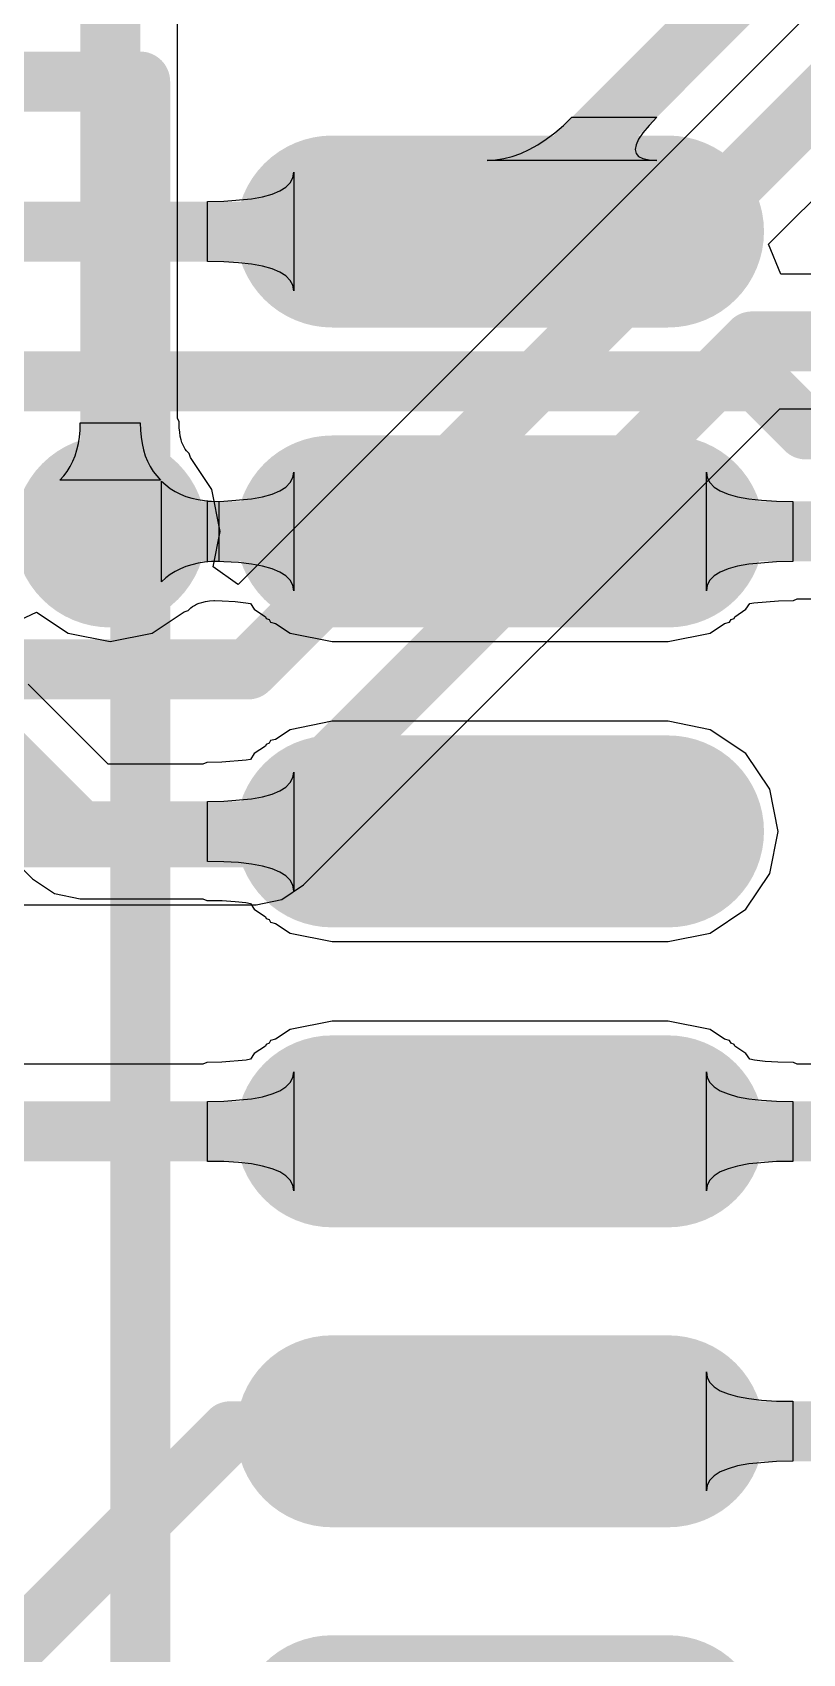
# Model space of a CAD drawing. Header units: millimetres. Extents: x 6.5 to 10.45, y 0.98 to 5.86.
# Drawn here: x 7.957 to 8.0854, y 2.3479 to 2.6182 of the extents above; entities that cross this region are included whole.
import ezdxf

# ---------------------------------------------------------------- set-up
doc = ezdxf.new("R2010")
doc.units = ezdxf.units.MM
doc.header["$MEASUREMENT"] = 0
for name, color, linetype in [('BottomLayer', 5, 'Continuous'), ('BottomOverlay', 54, 'Continuous'), ('BottomPaste', 16, 'Continuous'), ('BottomSolder', 6, 'Continuous'), ('MultiLayer', 9, 'Continuous'), ('TopLayer', 1, 'Continuous'), ('TopSolder', 216, 'Continuous'), ('ViaHoleLayer', 16, 'Continuous')]:
    doc.layers.add(name, color=color, linetype=linetype)

# ---------------------------------------------------------------- blocks, each defined once
blk = doc.blocks.new('74HC___SOP16_B_76')
at = {"layer": 'BottomLayer', "const_width": 0.024}
for points in [[(0.028, 0.2), (-0.028, 0.2)], [(0.028, 0.15), (-0.028, 0.15)], [(0.028, 0.1), (-0.028, 0.1)], [(0.028, 0.05), (-0.028, 0.05)], [(0.028, 0), (-0.028, 0)]]:
    blk.add_lwpolyline(points, dxfattribs=at)
at = {"layer": 'BottomLayer', "const_width": 0.012}
for points in [[(-0.034, 0.2, 1), (-0.022, 0.2, 1)], [(0.022, 0.2, 1), (0.034, 0.2, 1)], [(-0.034, 0.15, 1), (-0.022, 0.15, 1)], [(0.022, 0.15, 1), (0.034, 0.15, 1)], [(-0.034, 0.1, 1), (-0.022, 0.1, 1)], [(0.022, 0.1, 1), (0.034, 0.1, 1)], [(-0.034, 0.05, 1), (-0.022, 0.05, 1)], [(0.022, 0.05, 1), (0.034, 0.05, 1)], [(-0.034, 0, 1), (-0.022, 0, 1)], [(0.022, 0, 1), (0.034, 0, 1)]]:
    blk.add_lwpolyline(points, format="xyb", close=True, dxfattribs=at)
at = {"layer": 'BottomOverlay', "const_width": 0.01}
for points in [[(0.06, 0.375), (0.06, -0.025)], [(0.085, -0.025), (0.06, -0.025)]]:
    blk.add_lwpolyline(points, dxfattribs=at)
at = {"layer": 'BottomOverlay', "const_width": 0.005}
blk.add_lwpolyline([(0.0575, -0.025, 1), (0.0625, -0.025, 1)], format="xyb", close=True, dxfattribs=at)
blk.add_lwpolyline([(0.0575, -0.025, 1), (0.0625, -0.025, 1)], format="xyb", close=True, dxfattribs=at)
at = {"layer": 'BottomPaste', "const_width": 0.024}
for points in [[(0.028, 0.2), (-0.028, 0.2)], [(0.028, 0.15), (-0.028, 0.15)], [(0.028, 0.1), (-0.028, 0.1)], [(0.028, 0.05), (-0.028, 0.05)], [(0.028, 0), (-0.028, 0)]]:
    blk.add_lwpolyline(points, dxfattribs=at)
at = {"layer": 'BottomPaste', "const_width": 0.012}
for points in [[(-0.034, 0.2, 1), (-0.022, 0.2, 1)], [(0.022, 0.2, 1), (0.034, 0.2, 1)], [(-0.034, 0.15, 1), (-0.022, 0.15, 1)], [(0.022, 0.15, 1), (0.034, 0.15, 1)], [(-0.034, 0.1, 1), (-0.022, 0.1, 1)], [(0.022, 0.1, 1), (0.034, 0.1, 1)], [(-0.034, 0.05, 1), (-0.022, 0.05, 1)], [(0.022, 0.05, 1), (0.034, 0.05, 1)], [(-0.034, 0, 1), (-0.022, 0, 1)], [(0.022, 0, 1), (0.034, 0, 1)]]:
    blk.add_lwpolyline(points, format="xyb", close=True, dxfattribs=at)
at = {"layer": 'BottomSolder', "const_width": 0.032}
for points in [[(0.028, 0.25), (-0.028, 0.25)], [(0.028, 0.2), (-0.028, 0.2)], [(0.028, 0.15), (-0.028, 0.15)], [(0.028, 0.1), (-0.028, 0.1)], [(0.028, 0.05), (-0.028, 0.05)], [(0.028, 0), (-0.028, 0)]]:
    blk.add_lwpolyline(points, dxfattribs=at)
at = {"layer": 'BottomSolder', "const_width": 0.016}
for points in [[(-0.036, 0.25, 1), (-0.02, 0.25, 1)], [(0.02, 0.25, 1), (0.036, 0.25, 1)], [(-0.036, 0.2, 1), (-0.02, 0.2, 1)], [(0.02, 0.2, 1), (0.036, 0.2, 1)], [(-0.036, 0.15, 1), (-0.02, 0.15, 1)], [(0.02, 0.15, 1), (0.036, 0.15, 1)], [(-0.036, 0.1, 1), (-0.02, 0.1, 1)], [(0.02, 0.1, 1), (0.036, 0.1, 1)], [(-0.036, 0.05, 1), (-0.02, 0.05, 1)], [(0.02, 0.05, 1), (0.036, 0.05, 1)], [(-0.036, 0, 1), (-0.02, 0, 1)], [(0.02, 0, 1), (0.036, 0, 1)]]:
    blk.add_lwpolyline(points, format="xyb", close=True, dxfattribs=at)

msp = doc.modelspace()

# ---------------------------------------------------------------- linework, layer by layer
at = {"layer": 'BottomLayer'}
for p, q in [((8.04412, 2.60146), (8.04555, 2.60269)), ((8.04555, 2.60269), (8.04698, 2.60405)), ((8.04698, 2.60405), (8.06112, 2.60405)), ((8.05983, 2.60269), (8.05882, 2.60146)), ((8.06112, 2.60405), (8.05983, 2.60269)), ((8.04127, 2.59945), (8.04269, 2.60039)), ((8.04269, 2.60039), (8.04412, 2.60146)), ((8.0581, 2.60039), (8.05767, 2.59945)), ((8.05882, 2.60146), (8.0581, 2.60039)), ((8.03423, 2.59693), (8.03563, 2.59715)), ((8.03563, 2.59715), (8.03703, 2.59751)), ((8.03703, 2.59751), (8.03844, 2.59801)), ((8.03844, 2.59801), (8.03985, 2.59866)), ((8.03985, 2.59866), (8.04127, 2.59945)), ((8.05767, 2.59945), (8.05753, 2.59866)), ((8.05753, 2.59866), (8.05767, 2.59801)), ((8.05767, 2.59801), (8.0581, 2.59751)), ((8.0581, 2.59751), (8.05882, 2.59715)), ((8.05882, 2.59715), (8.05983, 2.59693)), ((8.00045, 2.59397), (8.00059, 2.5949)), ((8.00059, 2.5949), (8.00059, 2.5751)), ((8.03284, 2.59686), (8.03423, 2.59693)), ((8.06112, 2.59686), (8.03284, 2.59686)), ((8.05983, 2.59693), (8.06112, 2.59686)), ((7.997, 2.59123), (7.99829, 2.59177)), ((7.99829, 2.59177), (7.9993, 2.5924)), ((7.9993, 2.5924), (8.00002, 2.59314)), ((8.00002, 2.59314), (8.00045, 2.59397)), ((7.98621, 2.59), (7.98894, 2.59005)), ((7.98621, 2.58), (7.98621, 2.59)), ((7.98894, 2.59005), (7.99355, 2.59044)), ((7.99355, 2.59044), (7.99541, 2.59078)), ((7.99541, 2.59078), (7.997, 2.59123)), ((7.98894, 2.57995), (7.98621, 2.58)), ((7.99139, 2.5798), (7.98894, 2.57995)), ((7.99355, 2.57956), (7.99139, 2.5798)), ((7.99541, 2.57922), (7.99355, 2.57956)), ((7.997, 2.57877), (7.99541, 2.57922)), ((7.99829, 2.57823), (7.997, 2.57877)), ((7.9993, 2.5776), (7.99829, 2.57823)), ((8.00002, 2.57686), (7.9993, 2.5776)), ((8.00045, 2.57603), (8.00002, 2.57686)), ((8.00059, 2.5751), (8.00045, 2.57603)), ((7.97857, 2.5266), (7.97857, 2.5434)), ((7.97857, 2.5434), (7.97926, 2.54275)), ((7.9993, 2.5424), (8.00002, 2.54314)), ((8.00002, 2.54314), (8.00045, 2.54397)), ((8.00045, 2.54397), (8.00059, 2.5449)), ((8.00059, 2.5449), (8.00059, 2.5251)), ((8.06941, 2.5251), (8.06941, 2.5449)), ((8.06941, 2.5449), (8.06955, 2.54397)), ((8.06955, 2.54397), (8.06998, 2.54314)), ((8.06998, 2.54314), (8.0707, 2.5424)), ((7.97926, 2.54275), (7.98002, 2.54218)), ((7.98002, 2.54218), (7.98083, 2.54167)), ((7.98083, 2.54167), (7.9817, 2.54122)), ((7.9817, 2.54122), (7.98262, 2.54085)), ((7.98262, 2.54085), (7.9836, 2.54054)), ((7.9836, 2.54054), (7.98464, 2.54031)), ((7.98464, 2.54031), (7.98574, 2.54014)), ((7.98894, 2.54005), (7.99355, 2.54044)), ((7.99355, 2.54044), (7.99541, 2.54078)), ((7.99541, 2.54078), (7.997, 2.54123)), ((7.997, 2.54123), (7.99829, 2.54177)), ((7.99829, 2.54177), (7.9993, 2.5424)), ((8.0707, 2.5424), (8.07171, 2.54177)), ((8.07171, 2.54177), (8.073, 2.54123)), ((8.073, 2.54123), (8.07459, 2.54078)), ((8.07459, 2.54078), (8.07645, 2.54044)), ((8.07645, 2.54044), (8.07861, 2.5402)), ((7.98574, 2.54014), (7.9869, 2.54003)), ((7.98621, 2.54), (7.98894, 2.54005)), ((7.98621, 2.53), (7.98621, 2.54)), ((7.9869, 2.54003), (7.98811, 2.54)), ((7.98811, 2.54), (7.98811, 2.53)), ((8.07861, 2.5402), (8.08106, 2.54005)), ((8.08106, 2.54005), (8.08379, 2.54)), ((8.08379, 2.54), (8.08379, 2.53)), ((7.98464, 2.52969), (7.9836, 2.52946)), ((7.98574, 2.52986), (7.98464, 2.52969)), ((7.9869, 2.52997), (7.98574, 2.52986)), ((7.98894, 2.52995), (7.98621, 2.53)), ((7.98811, 2.53), (7.9869, 2.52997)), ((7.99139, 2.5298), (7.98894, 2.52995)), ((7.99355, 2.52956), (7.99139, 2.5298)), ((7.99541, 2.52922), (7.99355, 2.52956)), ((8.07645, 2.52956), (8.07459, 2.52922)), ((8.08106, 2.52995), (8.07645, 2.52956)), ((8.08379, 2.53), (8.08106, 2.52995)), ((7.97926, 2.52725), (7.97857, 2.5266)), ((7.98002, 2.52782), (7.97926, 2.52725)), ((7.98083, 2.52833), (7.98002, 2.52782)), ((7.9817, 2.52878), (7.98083, 2.52833)), ((7.98262, 2.52915), (7.9817, 2.52878)), ((7.9836, 2.52946), (7.98262, 2.52915)), ((7.997, 2.52877), (7.99541, 2.52922)), ((7.99829, 2.52823), (7.997, 2.52877)), ((7.9993, 2.5276), (7.99829, 2.52823)), ((8.00002, 2.52686), (7.9993, 2.5276)), ((8.00045, 2.52603), (8.00002, 2.52686)), ((8.06998, 2.52686), (8.06955, 2.52603)), ((8.0707, 2.5276), (8.06998, 2.52686)), ((8.07171, 2.52823), (8.0707, 2.5276)), ((8.073, 2.52877), (8.07171, 2.52823)), ((8.07459, 2.52922), (8.073, 2.52877)), ((8.00059, 2.5251), (8.00045, 2.52603)), ((8.06955, 2.52603), (8.06941, 2.5251)), ((7.95321, 2.51945), (7.9577, 2.52157)), ((7.9577, 2.52157), (7.96298, 2.51804)), ((7.97702, 2.51804), (7.98235, 2.5216)), ((7.98235, 2.5216), (7.98299, 2.52184)), ((7.98299, 2.52184), (7.98346, 2.52228)), ((7.98346, 2.52228), (7.98373, 2.52249)), ((7.98373, 2.52249), (7.98404, 2.52268)), ((7.98404, 2.52268), (7.98439, 2.52286)), ((7.98439, 2.52286), (7.98481, 2.52303)), ((7.98481, 2.52303), (7.9853, 2.52318)), ((7.9853, 2.52318), (7.98587, 2.52331)), ((7.98587, 2.52331), (7.98653, 2.52341)), ((7.98653, 2.52341), (7.98727, 2.52348)), ((7.98727, 2.52348), (7.9874, 2.52348)), ((7.9874, 2.52348), (7.98869, 2.52346)), ((7.98869, 2.52346), (7.99083, 2.52333)), ((7.99083, 2.52333), (7.99259, 2.52313)), ((7.99259, 2.52313), (7.99338, 2.52299)), ((7.99338, 2.52299), (7.99402, 2.52202)), ((7.99402, 2.52202), (7.99588, 2.52078)), ((8.07412, 2.52078), (8.07598, 2.52202)), ((8.07598, 2.52202), (8.07662, 2.52299)), ((8.07662, 2.52299), (8.07732, 2.52311)), ((8.07732, 2.52311), (8.08139, 2.52346)), ((8.08139, 2.52346), (8.0839, 2.52351)), ((8.0839, 2.52351), (8.08454, 2.52378)), ((8.08454, 2.52378), (8.13635, 2.52378)), ((7.99588, 2.52078), (7.996, 2.5205)), ((7.996, 2.5205), (7.99648, 2.5203)), ((7.99648, 2.5203), (7.99675, 2.51986)), ((7.99675, 2.51986), (7.99756, 2.51966)), ((7.99756, 2.51966), (7.99998, 2.51804)), ((8.07002, 2.51804), (8.07244, 2.51966)), ((8.07244, 2.51966), (8.07325, 2.51986)), ((8.07325, 2.51986), (8.07352, 2.5203)), ((8.07352, 2.5203), (8.074, 2.5205)), ((8.074, 2.5205), (8.07412, 2.52078)), ((7.96298, 2.51804), (7.97, 2.51665)), ((7.97, 2.51665), (7.97702, 2.51804)), ((7.99998, 2.51804), (8.007, 2.51665)), ((8.007, 2.51665), (8.063, 2.51665)), ((8.063, 2.51665), (8.07002, 2.51804)), ((7.96965, 2.49622), (7.9563, 2.50956)), ((8.007, 2.50335), (7.99998, 2.50196)), ((8.063, 2.50335), (8.007, 2.50335)), ((8.07002, 2.50196), (8.063, 2.50335)), ((7.99675, 2.50014), (7.99648, 2.4997)), ((7.99756, 2.50034), (7.99675, 2.50014)), ((7.99998, 2.50196), (7.99756, 2.50034)), ((8.07598, 2.49798), (8.07002, 2.50196)), ((7.99402, 2.49798), (7.99338, 2.49701)), ((7.99588, 2.49922), (7.99402, 2.49798)), ((7.996, 2.4995), (7.99588, 2.49922)), ((7.99648, 2.4997), (7.996, 2.4995)), ((8.07996, 2.49202), (8.07598, 2.49798)), ((7.98546, 2.49622), (7.96965, 2.49622)), ((7.9861, 2.49649), (7.98546, 2.49622)), ((7.98861, 2.49654), (7.9861, 2.49649)), ((7.99268, 2.49689), (7.98861, 2.49654)), ((7.99338, 2.49701), (7.99268, 2.49689)), ((8.00045, 2.49397), (8.00059, 2.4949)), ((8.00059, 2.4949), (8.00059, 2.4751)), ((7.94044, 2.4937), (7.95707, 2.47707)), ((7.997, 2.49123), (7.99829, 2.49177)), ((7.99829, 2.49177), (7.9993, 2.4924)), ((7.9993, 2.4924), (8.00002, 2.49314)), ((8.00002, 2.49314), (8.00045, 2.49397)), ((8.08135, 2.485), (8.07996, 2.49202)), ((7.98621, 2.49), (7.98894, 2.49005)), ((7.98621, 2.48), (7.98621, 2.49)), ((7.98894, 2.49005), (7.99355, 2.49044)), ((7.99355, 2.49044), (7.99541, 2.49078)), ((7.99541, 2.49078), (7.997, 2.49123)), ((8.07996, 2.47798), (8.08135, 2.485)), ((7.98894, 2.47995), (7.98621, 2.48)), ((7.99139, 2.4798), (7.98894, 2.47995)), ((7.99355, 2.47956), (7.99139, 2.4798)), ((7.99541, 2.47922), (7.99355, 2.47956)), ((7.997, 2.47877), (7.99541, 2.47922)), ((7.99829, 2.47823), (7.997, 2.47877)), ((7.9993, 2.4776), (7.99829, 2.47823)), ((7.95707, 2.47707), (7.96071, 2.47464)), ((8.00002, 2.47686), (7.9993, 2.4776)), ((8.00045, 2.47603), (8.00002, 2.47686)), ((8.00059, 2.4751), (8.00045, 2.47603)), ((8.07598, 2.47202), (8.07996, 2.47798)), ((7.96071, 2.47464), (7.965, 2.47378)), ((7.965, 2.47378), (7.965, 2.47378)), ((7.965, 2.47378), (7.98546, 2.47378)), ((7.98546, 2.47378), (7.9861, 2.47351)), ((7.9861, 2.47351), (7.98869, 2.47346)), ((7.98869, 2.47346), (7.99083, 2.47333)), ((7.99083, 2.47333), (7.99259, 2.47313)), ((7.99259, 2.47313), (7.99338, 2.47299)), ((7.99338, 2.47299), (7.99402, 2.47202)), ((7.99402, 2.47202), (7.99588, 2.47078)), ((7.99588, 2.47078), (7.996, 2.4705)), ((7.996, 2.4705), (7.99648, 2.4703)), ((7.99648, 2.4703), (7.99675, 2.46986)), ((8.07002, 2.46804), (8.07598, 2.47202)), ((7.99675, 2.46986), (7.99756, 2.46966)), ((7.99756, 2.46966), (7.99998, 2.46804)), ((7.99998, 2.46804), (8.007, 2.46665)), ((8.063, 2.46665), (8.07002, 2.46804)), ((8.007, 2.46665), (8.063, 2.46665)), ((7.99998, 2.45196), (7.99756, 2.45034)), ((8.007, 2.45335), (7.99998, 2.45196)), ((8.063, 2.45335), (8.007, 2.45335)), ((8.07002, 2.45196), (8.063, 2.45335)), ((8.07244, 2.45034), (8.07002, 2.45196)), ((7.99588, 2.44922), (7.99402, 2.44798)), ((7.996, 2.4495), (7.99588, 2.44922)), ((7.99648, 2.4497), (7.996, 2.4495)), ((7.99675, 2.45014), (7.99648, 2.4497)), ((7.99756, 2.45034), (7.99675, 2.45014)), ((8.07325, 2.45014), (8.07244, 2.45034)), ((8.07352, 2.4497), (8.07325, 2.45014)), ((8.074, 2.4495), (8.07352, 2.4497)), ((8.07412, 2.44922), (8.074, 2.4495)), ((8.07598, 2.44798), (8.07412, 2.44922)), ((7.98546, 2.44622), (7.952, 2.44622)), ((7.9861, 2.44649), (7.98546, 2.44622)), ((7.98861, 2.44654), (7.9861, 2.44649)), ((7.99268, 2.44689), (7.98861, 2.44654)), ((7.99338, 2.44701), (7.99268, 2.44689)), ((7.99402, 2.44798), (7.99338, 2.44701)), ((8.07662, 2.44701), (8.07598, 2.44798)), ((8.07741, 2.44687), (8.07662, 2.44701)), ((8.07917, 2.44667), (8.07741, 2.44687)), ((8.08131, 2.44654), (8.07917, 2.44667)), ((8.0839, 2.44649), (8.08131, 2.44654)), ((8.08454, 2.44622), (8.0839, 2.44649)), ((8.10678, 2.44622), (8.08454, 2.44622)), ((7.9993, 2.4424), (8.00002, 2.44314)), ((8.00002, 2.44314), (8.00045, 2.44397)), ((8.00045, 2.44397), (8.00059, 2.4449)), ((8.00059, 2.4449), (8.00059, 2.4251)), ((8.06941, 2.4251), (8.06941, 2.4449)), ((8.06941, 2.4449), (8.06955, 2.44397)), ((8.06955, 2.44397), (8.06998, 2.44314)), ((8.06998, 2.44314), (8.0707, 2.4424)), ((7.98894, 2.44005), (7.99355, 2.44044)), ((7.99355, 2.44044), (7.99541, 2.44078)), ((7.99541, 2.44078), (7.997, 2.44123)), ((7.997, 2.44123), (7.99829, 2.44177)), ((7.99829, 2.44177), (7.9993, 2.4424)), ((8.0707, 2.4424), (8.07171, 2.44177)), ((8.07171, 2.44177), (8.073, 2.44123)), ((8.073, 2.44123), (8.07459, 2.44078)), ((8.07459, 2.44078), (8.07645, 2.44044)), ((8.07645, 2.44044), (8.07861, 2.4402)), ((7.98621, 2.44), (7.98894, 2.44005)), ((7.98621, 2.43), (7.98621, 2.44)), ((8.07861, 2.4402), (8.08106, 2.44005)), ((8.08106, 2.44005), (8.08379, 2.44)), ((8.08379, 2.44), (8.08379, 2.43)), ((7.98894, 2.42995), (7.98621, 2.43)), ((7.99139, 2.4298), (7.98894, 2.42995)), ((7.99355, 2.42956), (7.99139, 2.4298)), ((7.99541, 2.42922), (7.99355, 2.42956)), ((8.07645, 2.42956), (8.07459, 2.42922)), ((8.08106, 2.42995), (8.07645, 2.42956)), ((8.08379, 2.43), (8.08106, 2.42995)), ((7.997, 2.42877), (7.99541, 2.42922)), ((7.99829, 2.42823), (7.997, 2.42877)), ((7.9993, 2.4276), (7.99829, 2.42823)), ((8.00002, 2.42686), (7.9993, 2.4276)), ((8.00045, 2.42603), (8.00002, 2.42686)), ((8.06998, 2.42686), (8.06955, 2.42603)), ((8.0707, 2.4276), (8.06998, 2.42686)), ((8.07171, 2.42823), (8.0707, 2.4276)), ((8.073, 2.42877), (8.07171, 2.42823)), ((8.07459, 2.42922), (8.073, 2.42877)), ((8.00059, 2.4251), (8.00045, 2.42603)), ((8.06955, 2.42603), (8.06941, 2.4251)), ((8.06941, 2.3751), (8.06941, 2.3949)), ((8.06941, 2.3949), (8.06955, 2.39397)), ((8.06955, 2.39397), (8.06998, 2.39314)), ((8.06998, 2.39314), (8.0707, 2.3924)), ((8.0707, 2.3924), (8.07171, 2.39177)), ((8.07171, 2.39177), (8.073, 2.39123)), ((8.073, 2.39123), (8.07459, 2.39078)), ((8.07459, 2.39078), (8.07645, 2.39044)), ((8.07645, 2.39044), (8.07861, 2.3902)), ((8.07861, 2.3902), (8.08106, 2.39005)), ((8.08106, 2.39005), (8.08379, 2.39)), ((8.08379, 2.39), (8.08379, 2.38)), ((8.07171, 2.37823), (8.0707, 2.3776)), ((8.073, 2.37877), (8.07171, 2.37823)), ((8.07459, 2.37922), (8.073, 2.37877)), ((8.07645, 2.37956), (8.07459, 2.37922)), ((8.08106, 2.37995), (8.07645, 2.37956)), ((8.08379, 2.38), (8.08106, 2.37995)), ((8.06955, 2.37603), (8.06941, 2.3751)), ((8.06998, 2.37686), (8.06955, 2.37603)), ((8.0707, 2.3776), (8.06998, 2.37686))]:
    msp.add_line(p, q, dxfattribs=at)
at = {"layer": 'BottomLayer', "const_width": 0.01}
for points in [[(8.035, 2.585), (8.15, 2.7)], [(7.947, 2.585), (8.035, 2.585)], [(7.949, 2.56), (8.078, 2.56)], [(8.078, 2.56), (8.086, 2.552)], [(8.086, 2.552), (8.18071, 2.552)], [(7.97, 2.535), (8.035, 2.535)], [(8.035, 2.535), (8.141, 2.535)], [(7.935, 2.515), (7.965, 2.485)], [(7.965, 2.485), (8.035, 2.485)], [(7.952, 2.435), (8.035, 2.435)], [(8.035, 2.435), (8.11143, 2.435)], [(7.933, 2.328), (7.99, 2.385)], [(7.99, 2.385), (8.035, 2.385)], [(8.035, 2.385), (8.11786, 2.385)]]:
    msp.add_lwpolyline(points, dxfattribs=at)
at = {"layer": 'BottomLayer'}
for points, const_width in [([(8.0325, 2.585, 1), (8.0375, 2.585, 1)], 0.005), ([(8.0325, 2.585, 1), (8.0375, 2.585, 1)], 0.005), ([(8.0755, 2.56, 1), (8.0805, 2.56, 1)], 0.005), ([(8.0755, 2.56, 1), (8.0805, 2.56, 1)], 0.005), ([(8.0835, 2.552, 1), (8.0885, 2.552, 1)], 0.005), ([(8.0835, 2.552, 1), (8.0885, 2.552, 1)], 0.005), ([(7.964, 2.535, 1), (7.976, 2.535, 1)], 0.012), ([(7.9675, 2.535, 1), (7.9725, 2.535, 1)], 0.005), ([(8.0325, 2.535, 1), (8.0375, 2.535, 1)], 0.005), ([(8.0325, 2.535, 1), (8.0375, 2.535, 1)], 0.005), ([(7.9625, 2.485, 1), (7.9675, 2.485, 1)], 0.005), ([(7.9625, 2.485, 1), (7.9675, 2.485, 1)], 0.005), ([(8.0325, 2.485, 1), (8.0375, 2.485, 1)], 0.005), ([(8.0325, 2.435, 1), (8.0375, 2.435, 1)], 0.005), ([(8.0325, 2.435, 1), (8.0375, 2.435, 1)], 0.005), ([(7.9875, 2.385, 1), (7.9925, 2.385, 1)], 0.005), ([(7.9875, 2.385, 1), (7.9925, 2.385, 1)], 0.005), ([(8.0325, 2.385, 1), (8.0375, 2.385, 1)], 0.005), ([(8.0325, 2.385, 1), (8.0375, 2.385, 1)], 0.005)]:
    msp.add_lwpolyline(points, format="xyb", close=True, dxfattribs=dict(at, const_width=const_width))
at = {"layer": 'BottomSolder', "const_width": 0.016}
msp.add_lwpolyline([(7.962, 2.535, 1), (7.978, 2.535, 1)], format="xyb", close=True, dxfattribs=at)
at = {"layer": 'MultiLayer', "const_width": 0.012}
msp.add_lwpolyline([(7.964, 2.535, 1), (7.976, 2.535, 1)], format="xyb", close=True, dxfattribs=at)
at = {"layer": 'TopLayer'}
for p, q in [((7.98122, 2.55391), (7.98122, 3.12201)), ((8.13807, 2.67293), (7.99131, 2.52617)), ((8.07975, 2.58289), (8.15017, 2.6533)), ((8.08183, 2.57789), (8.07975, 2.58289)), ((8.14539, 2.57789), (8.08183, 2.57789)), ((7.98149, 2.55329), (7.98122, 2.55391)), ((8.00225, 2.47607), (8.08165, 2.55546)), ((8.08165, 2.55546), (8.14534, 2.55546)), ((7.96486, 2.55074), (7.96497, 2.5519)), ((7.96497, 2.5519), (7.965, 2.55311)), ((7.965, 2.55311), (7.975, 2.55311)), ((7.975, 2.55311), (7.97503, 2.5519)), ((7.97503, 2.5519), (7.97514, 2.55074)), ((7.98152, 2.55227), (7.98149, 2.55329)), ((7.98159, 2.55153), (7.98152, 2.55227)), ((7.98169, 2.55087), (7.98159, 2.55153)), ((7.96415, 2.54762), (7.96446, 2.5486)), ((7.96446, 2.5486), (7.96469, 2.54964)), ((7.96469, 2.54964), (7.96486, 2.55074)), ((7.97514, 2.55074), (7.97531, 2.54964)), ((7.97531, 2.54964), (7.97554, 2.5486)), ((7.97554, 2.5486), (7.97585, 2.54762)), ((7.98182, 2.5503), (7.98169, 2.55087)), ((7.98197, 2.54981), (7.98182, 2.5503)), ((7.98214, 2.54939), (7.98197, 2.54981)), ((7.98232, 2.54904), (7.98214, 2.54939)), ((7.98251, 2.54873), (7.98232, 2.54904)), ((7.98272, 2.54846), (7.98251, 2.54873)), ((7.98316, 2.54799), (7.98272, 2.54846)), ((7.96282, 2.54502), (7.96333, 2.54583)), ((7.96333, 2.54583), (7.96378, 2.5467)), ((7.96378, 2.5467), (7.96415, 2.54762)), ((7.97585, 2.54762), (7.97622, 2.5467)), ((7.97622, 2.5467), (7.97667, 2.54583)), ((7.97667, 2.54583), (7.97718, 2.54502)), ((7.9834, 2.54735), (7.98316, 2.54799)), ((7.98696, 2.54202), (7.9834, 2.54735)), ((7.9616, 2.54357), (7.96225, 2.54427)), ((7.9784, 2.54357), (7.9616, 2.54357)), ((7.96225, 2.54427), (7.96282, 2.54502)), ((7.97718, 2.54502), (7.97775, 2.54427)), ((7.97775, 2.54427), (7.9784, 2.54357)), ((7.98835, 2.535), (7.98696, 2.54202)), ((7.98718, 2.52911), (7.98835, 2.535)), ((7.99124, 2.52619), (7.98718, 2.52911)), ((7.99131, 2.52617), (7.99124, 2.52619)), ((7.99861, 2.47364), (8.00225, 2.47607)), ((7.92797, 2.47278), (7.99432, 2.47278)), ((7.99432, 2.47278), (7.99861, 2.47364)), ((7.99432, 2.47278), (7.99432, 2.47278))]:
    msp.add_line(p, q, dxfattribs=at)
at = {"layer": 'TopLayer', "const_width": 0.01}
for points in [[(7.97, 2.535), (7.97, 3.655)], [(7.993, 2.512), (8.146, 2.665)], [(7.99432, 2.484), (8.077, 2.56668)], [(8.077, 2.56668), (8.19025, 2.56668)], [(7.938, 2.512), (7.993, 2.512)], [(7.909, 2.484), (7.99432, 2.484)]]:
    msp.add_lwpolyline(points, dxfattribs=at)
at = {"layer": 'TopLayer'}
for points, const_width in [([(8.0745, 2.56668, 1), (8.0795, 2.56668, 1)], 0.005), ([(8.0745, 2.56668, 1), (8.0795, 2.56668, 1)], 0.005), ([(7.964, 2.535, 1), (7.976, 2.535, 1)], 0.012), ([(7.9675, 2.535, 1), (7.9725, 2.535, 1)], 0.005), ([(7.9905, 2.512, 1), (7.9955, 2.512, 1)], 0.005), ([(7.9905, 2.512, 1), (7.9955, 2.512, 1)], 0.005), ([(7.99182, 2.484, 1), (7.99682, 2.484, 1)], 0.005), ([(7.99182, 2.484, 1), (7.99682, 2.484, 1)], 0.005)]:
    msp.add_lwpolyline(points, format="xyb", close=True, dxfattribs=dict(at, const_width=const_width))
at = {"layer": 'TopSolder', "const_width": 0.016}
msp.add_lwpolyline([(7.962, 2.535, 1), (7.978, 2.535, 1)], format="xyb", close=True, dxfattribs=at)
at = {"layer": 'ViaHoleLayer', "const_width": 0.006}
msp.add_lwpolyline([(7.967, 2.535, 1), (7.973, 2.535, 1)], format="xyb", close=True, dxfattribs=at)

# ---------------------------------------------------------------- block references
at = {"rotation": 180}
msp.add_blockref('74HC___SOP16_B_76', (8.035, 2.585), dxfattribs=at)

doc.saveas('drawing.dxf')
